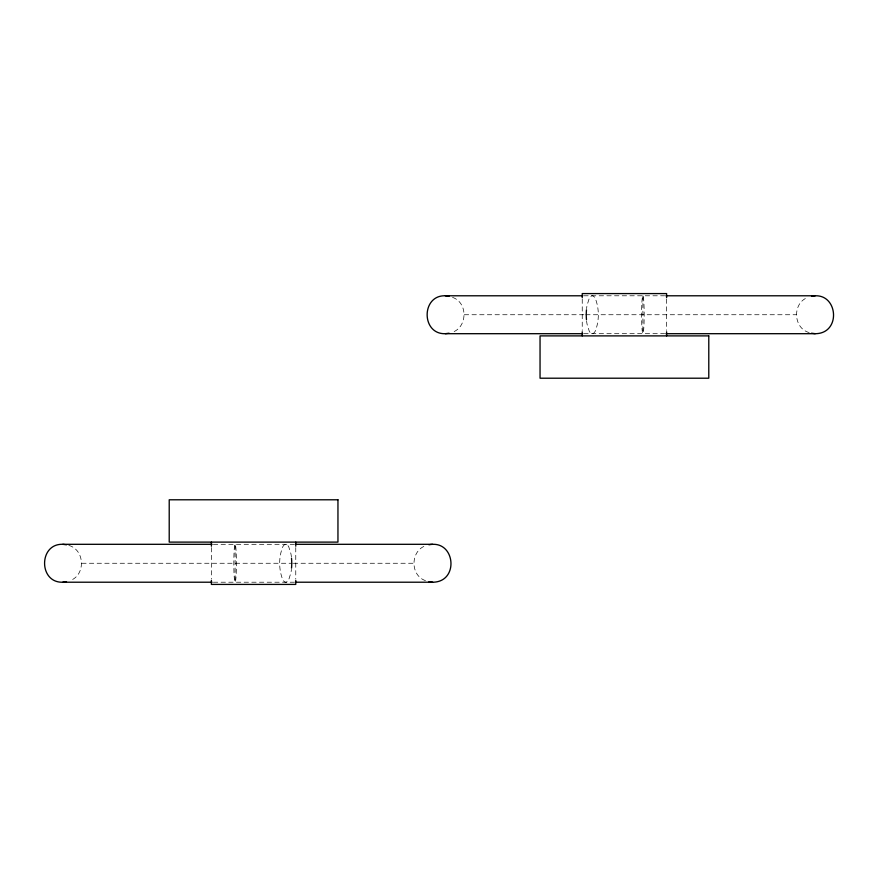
<?xml version="1.0" encoding="UTF-8"?>
<svg xmlns="http://www.w3.org/2000/svg" width="878" height="878" viewBox="0 0 878 878"><rect width="100%" height="100%" fill="white"/><g stroke="black" fill="none" stroke-linecap="round" stroke-linejoin="round"><path stroke-width="0.66" stroke-dasharray="4.39 3.29" d="M68.846 545.425C84.99 549.815 85.835 575.255 69.988 580.621M425.446 580.621C409.587 575.255 410.443 549.815 426.587 545.425M452.554 297.379C468.413 302.745 467.557 328.185 451.413 332.575M809.154 332.575C793.01 328.185 792.165 302.745 808.012 297.379M583.804 295.787L664.624 295.787M464.297 314.741L584.649 314.741M585.703 314.741L796.28 314.741M583.804 333.695L664.624 333.695M213.376 544.305L294.196 544.305M81.72 563.259L292.297 563.259M293.351 563.259L413.703 563.259M213.376 582.213L294.196 582.213M666.611 299.047L666.611 330.435M642.894 295.787L642.894 333.047M582.235 299.047L582.235 330.435M295.765 547.565L295.765 578.953M235.106 544.953L235.106 582.213A18.954 1.284 90 0 0 236.226 553.788A18.954 1.284 90 0 0 233.998 553.788A18.954 1.284 90 0 0 235.106 582.213M211.389 547.565L211.389 578.953M291.419 557.168A19.096 6.091 90 0 0 290.936 553.788L288.741 546.84A18.657 5.948 -90 0 0 282.749 546.84C278.644 557.157 278.644 569.372 282.749 579.678A18.657 5.948 90 0 0 288.741 579.678L290.936 572.741A19.096 6.091 90 0 0 291.419 569.35M586.581 320.832A19.096 6.091 90 0 0 587.064 324.212L589.259 331.16A18.657 5.948 -90 0 0 595.251 331.16C599.356 320.843 599.356 308.628 595.251 298.322A18.657 5.948 90 0 0 589.259 298.322L587.064 305.259A19.096 6.091 90 0 0 586.581 308.65M641.774 305.259A18.954 1.284 90 0 0 642.894 333.695A18.954 1.284 90 0 0 644.002 305.259A18.954 1.284 90 0 0 641.774 305.259"/><path stroke-width="1.32" d="M582.729 295.787L445.376 295.787C421.078 294.887 421.078 334.595 445.376 333.695L582.729 333.695M445.376 333.695L449.053 333.212M811.513 296.27C838.007 290.739 842.221 333.717 815.19 333.695L665.93 333.695M212.07 544.305L62.81 544.305C38.511 543.405 38.511 583.113 62.81 582.213L212.07 582.213M62.81 582.213L66.487 581.73M428.947 544.788C455.441 539.268 459.655 582.235 432.624 582.213L295.271 582.213M665.93 295.787L815.19 295.787M295.271 544.305L432.624 544.305M811.513 333.212L815.19 333.695M445.376 295.787L449.053 296.27M428.947 581.73L432.624 582.213M62.81 544.305L66.487 544.788M666.611 297.675L666.611 293.581L582.235 293.581L582.235 297.675M666.611 331.796L666.611 335.89M582.235 331.796L582.235 335.89M295.765 542.11L295.765 546.204M295.765 580.325L295.765 584.419L211.389 584.419L211.389 580.325M211.389 542.11L211.389 546.204M291.529 558.353A19.096 6.091 90 0 1 291.529 568.165M586.471 319.647A19.096 6.091 90 0 1 586.471 309.835M708.787 335.89L540.047 335.89L540.047 378.209L708.787 378.209L708.787 335.89M337.953 499.791L169.213 499.791L169.213 542.11L337.953 542.11L337.953 499.791"/></g></svg>
